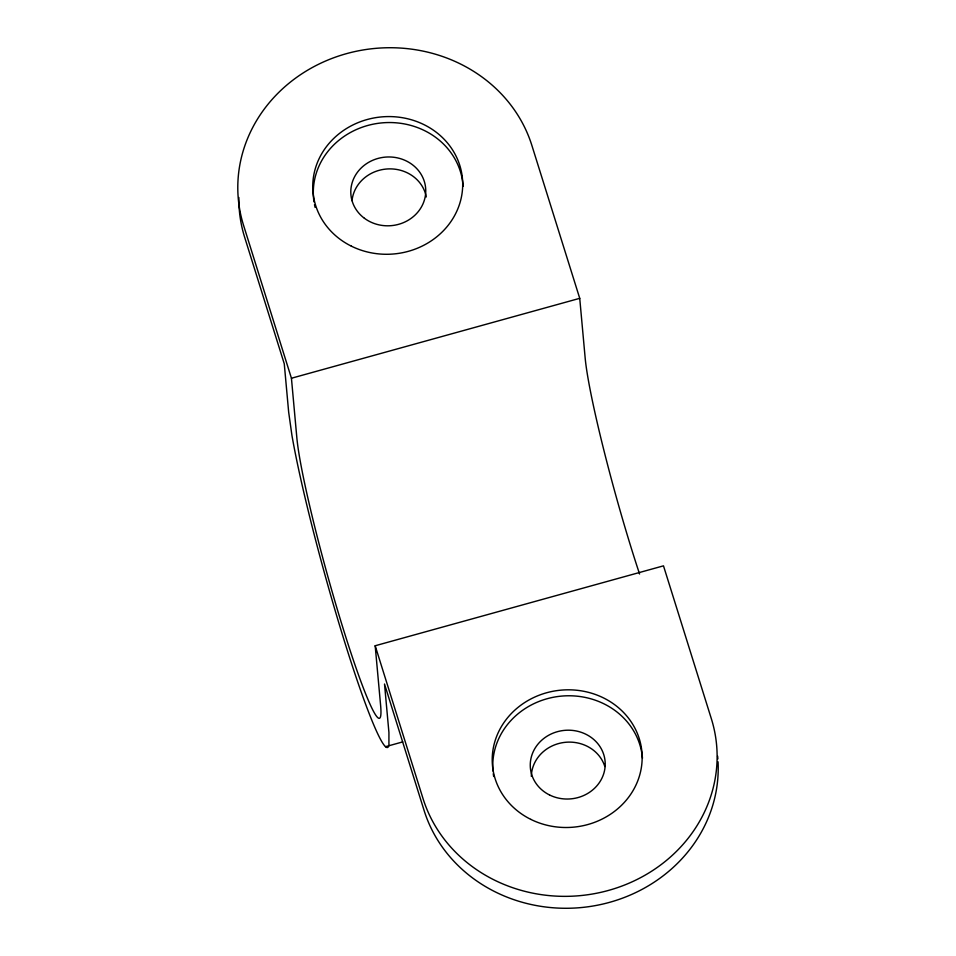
<?xml version="1.0" encoding="UTF-8"?>
<svg xmlns="http://www.w3.org/2000/svg" width="956" height="956" viewBox="0 0 956 956"><rect width="100%" height="100%" fill="white"/><g stroke="black" fill="none" stroke-linecap="round" stroke-linejoin="round"><path stroke-width="1.43" d="M291.437 378.241L579.73 298.332L531.883 145.467A150.032 137.592 -5.2 0 0 346.466 53.656A150.032 137.592 -5.2 0 0 243.577 225.377L291.437 378.241L296.85 437.824A152.291 11.795 74.5 0 0 344.232 632.047A152.291 11.795 74.5 0 0 380.608 705.337L375.182 645.754L663.488 565.844L711.336 718.697A150.032 137.592 -5.2 0 1 608.446 890.43A150.032 137.592 -5.2 0 1 423.042 798.607L375.182 645.754M385.495 746.684L402.715 741.904M579.73 298.332L585.156 357.914A152.291 11.795 74.5 0 0 639.576 574.018M531.333 776.38A37.511 34.404 -5.2 0 1 563.98 742.465A37.511 34.404 -5.2 0 1 604.849 766.545M315.086 207.368A75.022 68.796 -5.2 0 1 314.488 204.656M314.01 201.907A75.022 68.796 -5.2 0 1 380.978 122.977A75.022 68.796 -5.2 0 1 463.122 186.396M493.69 776.511A75.022 68.796 -5.2 0 1 493.272 773.751M492.985 770.99A75.022 68.796 -5.2 0 1 561.961 696.064A75.022 68.796 -5.2 0 1 642.48 758.239M238.881 197.534A150.032 137.592 -5.2 0 0 244.664 237.303L284.267 363.806L288.676 412.251L291.95 435.47A182.56 14.137 74.5 0 0 345.319 644.069A182.56 14.137 74.5 0 0 388.925 745.214L388.925 732.463L384.515 684.018L424.117 810.533A150.032 137.592 -5.2 0 0 592.672 906.073A150.032 137.592 -5.2 0 0 718.04 761.801M717.609 756.053A150.032 137.592 -5.2 0 1 717.86 758.933M352.023 200.688A37.511 34.404 -5.2 0 1 387.885 168.925A37.511 34.404 -5.2 0 1 426.292 196.948M351.342 246.146A75.022 68.796 -5.2 0 0 462.692 183.182A75.022 68.796 -5.2 0 0 349.143 126.957A75.022 68.796 -5.2 0 0 351.342 246.146M530.807 819.376A75.022 68.796 -5.2 0 0 642.145 756.411A75.022 68.796 -5.2 0 0 528.608 700.186A75.022 68.796 -5.2 0 0 530.807 819.376M549.545 794.974A37.511 34.404 -5.2 0 0 605.208 763.497A37.511 34.404 -5.2 0 0 548.445 735.379A37.511 34.404 -5.2 0 0 549.545 794.974M364.415 218.279A37.511 34.404 -5.2 0 0 425.241 196.554A37.511 34.404 -5.2 0 0 375.158 159.329A37.511 34.404 -5.2 0 0 364.415 218.279"/></g></svg>
